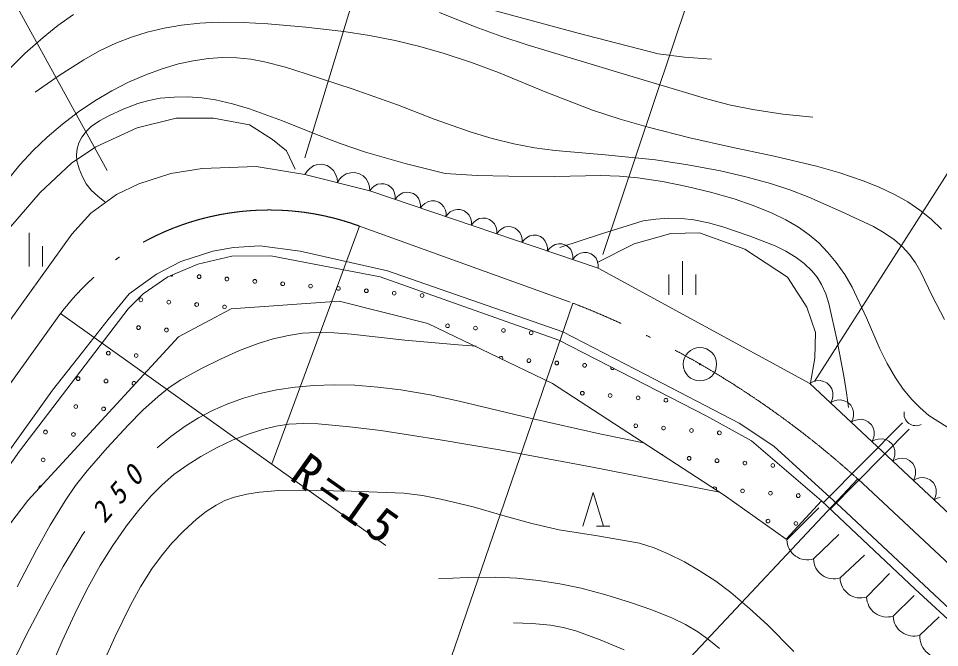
# Model space of a CAD drawing. Units: millimetres, scale not verified. Extents: x 61214 to 701214, y 6682 to 366682.
# Drawn here: x 444814 to 494197, y 270872 to 304632 of the extents above; entities that cross this region are included whole.
import ezdxf

# ---------------------------------------------------------------- set-up
doc = ezdxf.new("R2010")
doc.units = ezdxf.units.MM
doc.header["$LTSCALE"] = 1000
doc.linetypes.add('DASHED', pattern=[7.5, 6, -1.5])
doc.linetypes.add('LONG_DASHED_DOTTED', pattern=[15.25, 12, -1.5, 0.25, -1.5])
doc.layers.add('S-SUV', color=7, linetype='Continuous', lineweight=13)
doc.styles.add('ＭＳ ゴシック', font='')
doc.styles.get('ＭＳ ゴシック').set_extended_font_data('MS Gothic')

msp = doc.modelspace()

# ---------------------------------------------------------------- linework, layer by layer
at = {"layer": 'S-SUV'}
for p, q in [((460162, 297159), (467510, 321158)), ((476148, 291956), (484218, 316073)), ((449568, 296471), (440404, 313173)), ((487500, 285145), (503006, 309512)), ((447765, 304834), (446932, 304245)), ((469297, 304178), (467384, 304954)), ((470386, 305041), (474743, 303859)), ((446932, 304245), (446134, 303607)), ((452635, 304114), (453563, 304277)), ((453563, 304277), (454538, 304383)), ((454538, 304383), (455526, 304429)), ((455526, 304429), (456854, 304418)), ((456854, 304418), (458193, 304346)), ((458193, 304346), (460229, 304167)), ((450868, 303626), (451719, 303892)), ((451719, 303892), (452635, 304114)), ((460229, 304167), (462253, 303930)), ((462253, 303930), (463634, 303717)), ((463634, 303717), (465006, 303445)), ((470684, 303670), (469297, 304178)), ((474743, 303859), (479111, 302737)), ((446134, 303607), (445161, 302740)), ((449168, 302884), (450038, 303304)), ((450038, 303304), (450868, 303626)), ((465006, 303445), (466326, 303129)), ((472093, 303218), (470684, 303670)), ((476876, 301770), (472093, 303218)), ((445161, 302740), (444225, 301823)), ((448325, 302410), (449168, 302884)), ((466326, 303129), (467642, 302752)), ((467642, 302752), (469101, 302267)), ((479111, 302737), (480528, 302560)), ((447004, 301571), (448325, 302410)), ((453394, 302189), (454186, 302362)), ((454186, 302362), (455001, 302478)), ((455001, 302478), (455760, 302529)), ((455760, 302529), (456528, 302520)), ((456528, 302520), (457271, 302445)), ((457271, 302445), (458005, 302310)), ((458005, 302310), (459126, 302018)), ((469101, 302267), (470551, 301722)), ((480528, 302560), (481965, 302439)), ((451647, 301611), (452511, 301929)), ((452511, 301929), (453394, 302189)), ((459126, 302018), (460245, 301664)), ((481656, 300328), (476876, 301770)), ((445710, 300679), (447004, 301571)), ((450722, 301203), (451647, 301611)), ((460245, 301664), (462708, 300855)), ((470551, 301722), (473054, 300689)), ((449824, 300740), (450722, 301203)), ((462708, 300855), (465138, 299993)), ((448912, 300204), (449824, 300740)), ((452421, 300345), (451803, 300231)), ((453161, 300414), (452421, 300345)), ((453892, 300423), (453161, 300414)), ((454639, 300371), (453892, 300423)), ((455371, 300260), (454639, 300371)), ((456297, 300051), (455371, 300260)), ((473054, 300689), (475586, 299709)), ((482914, 300003), (481656, 300328)), ((448031, 299618), (448912, 300204)), ((450434, 299769), (449657, 299411)), ((451209, 300062), (450434, 299769)), ((451803, 300231), (451209, 300062)), ((457207, 299783), (456297, 300051)), ((458966, 299139), (457207, 299783)), ((465138, 299993), (467103, 299230)), ((484184, 299738), (482914, 300003)), ((447170, 298960), (448031, 299618)), ((449657, 299411), (449169, 299140)), ((475586, 299709), (477068, 299223)), ((485791, 299501), (484184, 299738)), ((487399, 299325), (485791, 299501)), ((446356, 298263), (447170, 298960)), ((448722, 298823), (448448, 298563)), ((449169, 299140), (448722, 298823)), ((460701, 298439), (458966, 299139)), ((467103, 299230), (469088, 298523)), ((477068, 299223), (478577, 298790)), ((478577, 298790), (480803, 298226)), ((448448, 298563), (448213, 298257)), ((462057, 297914), (460701, 298439)), ((469088, 298523), (470218, 298182)), ((445604, 297543), (446356, 298263)), ((448058, 297954), (447958, 297626)), ((448213, 298257), (448058, 297954)), ((463425, 297449), (462057, 297914)), ((470218, 298182), (471372, 297896)), ((471372, 297896), (472480, 297689)), ((480803, 298226), (483045, 297721)), ((444897, 296781), (445604, 297543)), ((447958, 297626), (447924, 297308)), ((447924, 297308), (447950, 296992)), ((465550, 296850), (463425, 297449)), ((472480, 297689), (473597, 297542)), ((473597, 297542), (476277, 297320)), ((476277, 297320), (478961, 297037)), ((483045, 297721), (485326, 297238)), ((447950, 296992), (448067, 296557)), ((461088, 296804), (460867, 296790)), ((461358, 296736), (461088, 296804)), ((467695, 296309), (465550, 296850)), ((478961, 297037), (480709, 296773)), ((485326, 297238), (487597, 296695)), ((444138, 295839), (444897, 296781)), ((448067, 296557), (448242, 296137)), ((451270, 295760), (452980, 296307)), ((452980, 296307), (454657, 296581)), ((454657, 296581), (457565, 296683)), ((457565, 296683), (460168, 296256)), ((460288, 296439), (460168, 296256)), ((460431, 296584), (460288, 296439)), ((460649, 296733), (460431, 296584)), ((460867, 296790), (460649, 296733)), ((461547, 296620), (461358, 296736)), ((461713, 296467), (461547, 296620)), ((461835, 296233), (461713, 296467)), ((462611, 296354), (462393, 296297)), ((462832, 296368), (462611, 296354)), ((463102, 296300), (462832, 296368)), ((463291, 296184), (463102, 296300)), ((469405, 296208), (467695, 296309)), ((480709, 296773), (482458, 296447)), ((482458, 296447), (483802, 296137)), ((487597, 296695), (488849, 296339)), ((488849, 296339), (490096, 295920)), ((448242, 296137), (448454, 295760)), ((460168, 296256), (463656, 295384)), ((461897, 296037), (461835, 296233)), ((461912, 295820), (461897, 296037)), ((462032, 296003), (461912, 295820)), ((462175, 296148), (462032, 296003)), ((462393, 296297), (462175, 296148)), ((463456, 296031), (463291, 296184)), ((463578, 295797), (463456, 296031)), ((471113, 296168), (469405, 296208)), ((473577, 296153), (471113, 296168)), ((476043, 296199), (473577, 296153)), ((477040, 296166), (476043, 296199)), ((478023, 296075), (477040, 296166)), ((479338, 295877), (478023, 296075)), ((480648, 295619), (479338, 295877)), ((483802, 296137), (485140, 295767)), ((490096, 295920), (490963, 295573)), ((448454, 295760), (448720, 295412)), ((448720, 295412), (449064, 295085)), ((450072, 295178), (451270, 295760)), ((463641, 295601), (463578, 295797)), ((463656, 295384), (463641, 295601)), ((463763, 295522), (463656, 295384)), ((463656, 295384), (475897, 291234)), ((463886, 295628), (463763, 295522)), ((464070, 295733), (463886, 295628)), ((464247, 295764), (464070, 295733)), ((464424, 295760), (464247, 295764)), ((464635, 295689), (464424, 295760)), ((464777, 295584), (464635, 295689)), ((464899, 295451), (464777, 295584)), ((464981, 295257), (464899, 295451)), ((481922, 295313), (480648, 295619)), ((483180, 294948), (481922, 295313)), ((485140, 295767), (486174, 295429)), ((486174, 295429), (487185, 295035)), ((490963, 295573), (491813, 295167)), ((448704, 294186), (450072, 295178)), ((449064, 295085), (449449, 294783)), ((465018, 295097), (464981, 295257)), ((465016, 294923), (465018, 295097)), ((465123, 295061), (465016, 294923)), ((465247, 295167), (465123, 295061)), ((465430, 295272), (465247, 295167)), ((465607, 295302), (465430, 295272)), ((465784, 295299), (465607, 295302)), ((465995, 295228), (465784, 295299)), ((466138, 295123), (465995, 295228)), ((466260, 294990), (466138, 295123)), ((466341, 294796), (466260, 294990)), ((466967, 294841), (466790, 294810)), ((467144, 294838), (466967, 294841)), ((467355, 294767), (467144, 294838)), ((484212, 294593), (483180, 294948)), ((487185, 295035), (488929, 294279)), ((491813, 295167), (492491, 294781)), ((466378, 294635), (466341, 294796)), ((466376, 294462), (466378, 294635)), ((466483, 294600), (466376, 294462)), ((466607, 294706), (466483, 294600)), ((466790, 294810), (466607, 294706)), ((467498, 294661), (467355, 294767)), ((467620, 294529), (467498, 294661)), ((467702, 294335), (467620, 294529)), ((467738, 294174), (467702, 294335)), ((468150, 294349), (467967, 294245)), ((468327, 294380), (468150, 294349)), ((468504, 294377), (468327, 294380)), ((468715, 294306), (468504, 294377)), ((485216, 294184), (484212, 294593)), ((492491, 294781), (493135, 294345)), ((493135, 294345), (493741, 293856)), ((447677, 293057), (448704, 294186)), ((467736, 294001), (467738, 294174)), ((467844, 294139), (467736, 294001)), ((467967, 294245), (467844, 294139)), ((468858, 294200), (468715, 294306)), ((468980, 294068), (468858, 294200)), ((469062, 293873), (468980, 294068)), ((469098, 293713), (469062, 293873)), ((469510, 293888), (469327, 293784)), ((469687, 293919), (469510, 293888)), ((469865, 293916), (469687, 293919)), ((470075, 293844), (469865, 293916)), ((470218, 293739), (470075, 293844)), ((478307, 293762), (478979, 293868)), ((478979, 293868), (479670, 293915)), ((479670, 293915), (480353, 293903)), ((480353, 293903), (481030, 293830)), ((485946, 293829), (485216, 294184)), ((488929, 294279), (490654, 293467)), ((493741, 293856), (494308, 293321)), ((463105, 293484), (458404, 280727)), ((469096, 293539), (469098, 293713)), ((469204, 293677), (469096, 293539)), ((469327, 293784), (469204, 293677)), ((470340, 293607), (470218, 293739)), ((470422, 293412), (470340, 293607)), ((470458, 293252), (470422, 293412)), ((470870, 293427), (470687, 293322)), ((471048, 293458), (470870, 293427)), ((471225, 293455), (471048, 293458)), ((471436, 293383), (471225, 293455)), ((471578, 293278), (471436, 293383)), ((476065, 293076), (478307, 293762)), ((481030, 293830), (481806, 293666)), ((481806, 293666), (482581, 293441)), ((482581, 293441), (483991, 292962)), ((486637, 293426), (485946, 293829)), ((487199, 293027), (486637, 293426)), ((490654, 293467), (491232, 293132)), ((439751, 282010), (447677, 293057)), ((445384, 293120), (445384, 291320)), ((470456, 293078), (470458, 293252)), ((470564, 293216), (470456, 293078)), ((470687, 293322), (470564, 293216)), ((471700, 293146), (471578, 293278)), ((471782, 292951), (471700, 293146)), ((471819, 292791), (471782, 292951)), ((472047, 292861), (471924, 292755)), ((472230, 292966), (472047, 292861)), ((472408, 292997), (472230, 292966)), ((472585, 292994), (472408, 292997)), ((472796, 292922), (472585, 292994)), ((472938, 292817), (472796, 292922)), ((473838, 292331), (476065, 293076)), ((483991, 292962), (485381, 292428)), ((487716, 292585), (487199, 293027)), ((491232, 293132), (491778, 292745)), ((446104, 292404), (446104, 291324)), ((456345, 292347), (457754, 292424)), ((457754, 292424), (459915, 292134)), ((471816, 292617), (471819, 292791)), ((471924, 292755), (471816, 292617)), ((473060, 292685), (472938, 292817)), ((473142, 292490), (473060, 292685)), ((473179, 292330), (473142, 292490)), ((473407, 292400), (473284, 292294)), ((473591, 292505), (473407, 292400)), ((473768, 292536), (473591, 292505)), ((473945, 292533), (473768, 292536)), ((474156, 292461), (473945, 292533)), ((474298, 292356), (474156, 292461)), ((474420, 292224), (474298, 292356)), ((485381, 292428), (485948, 292149)), ((488214, 292079), (487716, 292585)), ((491778, 292745), (492202, 292377)), ((492202, 292377), (492589, 291959)), ((453527, 291594), (455245, 292134)), ((456260, 291870), (454427, 291444)), ((455245, 292134), (456345, 292347)), ((458346, 291891), (456260, 291870)), ((464207, 290762), (458346, 291891)), ((459915, 292134), (464605, 291092)), ((473177, 292156), (473179, 292330)), ((473284, 292294), (473177, 292156)), ((474502, 292029), (474420, 292224)), ((474539, 291869), (474502, 292029)), ((474537, 291695), (474539, 291869)), ((474767, 291939), (474644, 291833)), ((474951, 292044), (474767, 291939)), ((475128, 292075), (474951, 292044)), ((475305, 292071), (475128, 292075)), ((475516, 292000), (475305, 292071)), ((475658, 291895), (475516, 292000)), ((475780, 291762), (475658, 291895)), ((485948, 292149), (486503, 291809)), ((488660, 291541), (488214, 292079)), ((492589, 291959), (492914, 291509)), ((452224, 290914), (453527, 291594)), ((454427, 291444), (452829, 290762)), ((474644, 291833), (474537, 291695)), ((475862, 291568), (475780, 291762)), ((475899, 291408), (475862, 291568)), ((475897, 291234), (475899, 291408)), ((480410, 291604), (480410, 289804)), ((486503, 291809), (486941, 291476)), ((486941, 291476), (487344, 291093)), ((489112, 290892), (488660, 291541)), ((492914, 291509), (493194, 291017)), ((450757, 289852), (452224, 290914)), ((464605, 291092), (473992, 287811)), ((475897, 291234), (487245, 285047)), ((479690, 290888), (479690, 289808)), ((481130, 290888), (481130, 289808)), ((487344, 291093), (487635, 290739)), ((489512, 290212), (489112, 290892)), ((493194, 291017), (493803, 289739)), ((452829, 290762), (451507, 289845)), ((473778, 287360), (464207, 290762)), ((487635, 290739), (487874, 290353)), ((487874, 290353), (488092, 289854)), ((490283, 288567), (489512, 290212)), ((449619, 288482), (450757, 289852)), ((451507, 289845), (450697, 289056)), ((456216, 289047), (462013, 289452)), ((462013, 289452), (466767, 288270)), ((488092, 289854), (488255, 289327)), ((493803, 289739), (494469, 288483)), ((450697, 289056), (444873, 281415)), ((453403, 287555), (456216, 289047)), ((474539, 289355), (464513, 260173)), ((488255, 289327), (488702, 287327)), ((447072, 288794), (464512, 276349)), ((448248, 286726), (449619, 288482)), ((490993, 286909), (490283, 288567)), ((466767, 288270), (473438, 285051)), ((445324, 278763), (453403, 287555)), ((457675, 287196), (458479, 287439)), ((458479, 287439), (459301, 287625)), ((459301, 287625), (460044, 287735)), ((460044, 287735), (460801, 287787)), ((460801, 287787), (461737, 287768)), ((461737, 287768), (462672, 287689)), ((462672, 287689), (465532, 287369)), ((473992, 287811), (478431, 285534)), ((456669, 286811), (457675, 287196)), ((465532, 287369), (468392, 287110)), ((468392, 287110), (468868, 287074)), ((468868, 287074), (469355, 287038)), ((481727, 283289), (473778, 287360)), ((488702, 287327), (489085, 285343)), ((446646, 284680), (448248, 286726)), ((455685, 286370), (456669, 286811)), ((491389, 286113), (490993, 286909)), ((454589, 285829), (455685, 286370)), ((491838, 285344), (491389, 286113)), ((453526, 285238), (454589, 285829)), ((478431, 285534), (483457, 282909)), ((452897, 284819), (453526, 285238)), ((460651, 284941), (461742, 284974)), ((461742, 284974), (462843, 284947)), ((462843, 284947), (464078, 284852)), ((473438, 285051), (482644, 279048)), ((487407, 285133), (487243, 285047)), ((487243, 285047), (493904, 278805)), ((487572, 285182), (487407, 285133)), ((487795, 285202), (487572, 285182)), ((487979, 285154), (487795, 285202)), ((488149, 285074), (487979, 285154)), ((488321, 284913), (488149, 285074)), ((489085, 285343), (489204, 284548)), ((492253, 284740), (491838, 285344)), ((444000, 280987), (446646, 284680)), ((452301, 284351), (452897, 284819)), ((456872, 284252), (457758, 284507)), ((457758, 284507), (458659, 284704)), ((458659, 284704), (459653, 284852)), ((459653, 284852), (460651, 284941)), ((464078, 284852), (465306, 284698)), ((465306, 284698), (466880, 284428)), ((488412, 284749), (488321, 284913)), ((488472, 284568), (488412, 284749)), ((488466, 284344), (488472, 284568)), ((489204, 284548), (489312, 283749)), ((492710, 284179), (492253, 284740)), ((451479, 283605), (452301, 284351)), ((456032, 283948), (456872, 284252)), ((466880, 284428), (468445, 284098)), ((468445, 284098), (472244, 283184)), ((488353, 284007), (488431, 284173)), ((488517, 284093), (488353, 284007)), ((488431, 284173), (488466, 284344)), ((488682, 284141), (488517, 284093)), ((488905, 284162), (488682, 284141)), ((489089, 284114), (488905, 284162)), ((489259, 284033), (489089, 284114)), ((489431, 283872), (489259, 284033)), ((493151, 283730), (492710, 284179)), ((450695, 282811), (451479, 283605)), ((454473, 283196), (455226, 283593)), ((455226, 283593), (456032, 283948)), ((489522, 283708), (489431, 283872)), ((489582, 283527), (489522, 283708)), ((489576, 283304), (489582, 283527)), ((493624, 283334), (493151, 283730)), ((453761, 282752), (454473, 283196)), ((472244, 283184), (476058, 282327)), ((484114, 281968), (481727, 283289)), ((489463, 282966), (489541, 283133)), ((489627, 283052), (489463, 282966)), ((489541, 283133), (489576, 283304)), ((489792, 283101), (489627, 283052)), ((490015, 283121), (489792, 283101)), ((490199, 283074), (490015, 283121)), ((490369, 282993), (490199, 283074)), ((490541, 282832), (490369, 282993)), ((495061, 282411), (493624, 283334)), ((449566, 281598), (450695, 282811)), ((452981, 282191), (453761, 282752)), ((457137, 282332), (457965, 282597)), ((457965, 282597), (458624, 282755)), ((458624, 282755), (459302, 282856)), ((459302, 282856), (460088, 282897)), ((460088, 282897), (460888, 282878)), ((460888, 282878), (462561, 282726)), ((462561, 282726), (464234, 282514)), ((464234, 282514), (467419, 282026)), ((483457, 282909), (485310, 281674)), ((490632, 282668), (490541, 282832)), ((490692, 282487), (490632, 282668)), ((490686, 282263), (490692, 282487)), ((452245, 281588), (452981, 282191)), ((455441, 281595), (456328, 282011)), ((456328, 282011), (457137, 282332)), ((467419, 282026), (470604, 281477)), ((476058, 282327), (477193, 282092)), ((477193, 282092), (478328, 281863)), ((490573, 281926), (490651, 282093)), ((490737, 282012), (490573, 281926)), ((490651, 282093), (490686, 282263)), ((490902, 282060), (490737, 282012)), ((491125, 282081), (490902, 282060)), ((491310, 282033), (491125, 282081)), ((491479, 281953), (491310, 282033)), ((448494, 280359), (449566, 281598)), ((454589, 281129), (455441, 281595)), ((487866, 278750), (484114, 281968)), ((485310, 281674), (488917, 278397)), ((491651, 281791), (491479, 281953)), ((491743, 281627), (491651, 281791)), ((491802, 281446), (491743, 281627)), ((444873, 281415), (431891, 263046)), ((453853, 280667), (454589, 281129)), ((470604, 281477), (475509, 280567)), ((491683, 280885), (491761, 281052)), ((491761, 281052), (491796, 281223)), ((491796, 281223), (491802, 281446)), ((492013, 281020), (491847, 280971)), ((492235, 281041), (492013, 281020)), ((492420, 280993), (492235, 281041)), ((492589, 280912), (492420, 280993)), ((453152, 280157), (453853, 280667)), ((475509, 280567), (480412, 279605)), ((491847, 280971), (491683, 280885)), ((492761, 280751), (492589, 280912)), ((492853, 280587), (492761, 280751)), ((492912, 280406), (492853, 280587)), ((447878, 279564), (448494, 280359)), ((452519, 279608), (453152, 280157)), ((492793, 279845), (492871, 280012)), ((492871, 280012), (492906, 280182)), ((492906, 280182), (492912, 280406)), ((447314, 278740), (447878, 279564)), ((451933, 279019), (452519, 279608)), ((489807, 279921), (467635, 256294)), ((480412, 279605), (481402, 279407)), ((492957, 279931), (492793, 279845)), ((493123, 279979), (492957, 279931)), ((493345, 280000), (493123, 279979)), ((493530, 279952), (493345, 280000)), ((493699, 279872), (493530, 279952)), ((493872, 279710), (493699, 279872)), ((493963, 279547), (493872, 279710)), ((494023, 279365), (493963, 279547)), ((451247, 278233), (451933, 279019)), ((456391, 278939), (457052, 279103)), ((457052, 279103), (457739, 279210)), ((457739, 279210), (458782, 279293)), ((458782, 279293), (459820, 279316)), ((459820, 279316), (462644, 279270)), ((462644, 279270), (465476, 279164)), ((465476, 279164), (466472, 279034)), ((466472, 279034), (467461, 278844)), ((475079, 277390), (475628, 279186)), ((475628, 279186), (476177, 277390)), ((481402, 279407), (482400, 279207)), ((482644, 279048), (485969, 276682)), ((493982, 278971), (494016, 279142)), ((494016, 279142), (494023, 279365)), ((439299, 270919), (445324, 278763)), ((446524, 277443), (447314, 278740)), ((454874, 278171), (455417, 278523)), ((455417, 278523), (455887, 278756)), ((455887, 278756), (456391, 278939)), ((467461, 278844), (469191, 278417)), ((485969, 276682), (487866, 278750)), ((492883, 274007), (487866, 278750)), ((493904, 278805), (493982, 278971)), ((494063, 278888), (493904, 278805)), ((493904, 278805), (503599, 269667)), ((494224, 278934), (494063, 278888)), ((450608, 277408), (451247, 278233)), ((454361, 277767), (454874, 278171)), ((469191, 278417), (470907, 277932)), ((486014, 276652), (487728, 278366)), ((488917, 278397), (496048, 271710)), ((453678, 277139), (454361, 277767)), ((470907, 277932), (472341, 277530)), ((445784, 276113), (446524, 277443)), ((448229, 276898), (448366, 277104)), ((449877, 276357), (450608, 277408)), ((453041, 276472), (453678, 277139)), ((472341, 277530), (473796, 277185)), ((473796, 277185), (475959, 276859)), ((475804, 277390), (476524, 277390)), ((447215, 275232), (448099, 276696)), ((448099, 276696), (448229, 276898)), ((475959, 276859), (478110, 276474)), ((487439, 275630), (488792, 276948)), ((444738, 274132), (445784, 276113)), ((449203, 275285), (449877, 276357)), ((452476, 275799), (453041, 276472)), ((478110, 276474), (478888, 276217)), ((478888, 276217), (479648, 275902)), ((451960, 275090), (452476, 275799)), ((479648, 275902), (480520, 275469)), ((488863, 274607), (490181, 275825)), ((446388, 273748), (447215, 275232)), ((448546, 274120), (449203, 275285)), ((451364, 274130), (451960, 275090)), ((480520, 275469), (481371, 274979)), ((467341, 274570), (468866, 274641)), ((468866, 274641), (470393, 274651)), ((470393, 274651), (471542, 274592)), ((471542, 274592), (472697, 274473)), ((481371, 274979), (482204, 274428)), ((490287, 273585), (491510, 274850)), ((447941, 272924), (448546, 274120)), ((450827, 273149), (451364, 274130)), ((472697, 274473), (473843, 274293)), ((473843, 274293), (474975, 274054)), ((482204, 274428), (483010, 273822)), ((445249, 271567), (446388, 273748)), ((474975, 274054), (476306, 273703)), ((476306, 273703), (477627, 273293)), ((483010, 273822), (484008, 272978)), ((491711, 272563), (492840, 273668)), ((498383, 268950), (492883, 274007)), ((449998, 271461), (450827, 273149)), ((477627, 273293), (478766, 272896)), ((447152, 271218), (447941, 272924)), ((478766, 272896), (479879, 272444)), ((484008, 272978), (484966, 272089)), ((471360, 272197), (472353, 272170)), ((472353, 272170), (473334, 272084)), ((479879, 272444), (480568, 272107)), ((480568, 272107), (481239, 271710)), ((493136, 271540), (494170, 272515)), ((473334, 272084), (474017, 271955)), ((474017, 271955), (474698, 271765)), ((474698, 271765), (475999, 271286)), ((481239, 271710), (481833, 271292)), ((484966, 272089), (486386, 270664)), ((444169, 269371), (445249, 271567)), ((446417, 269488), (447152, 271218)), ((449229, 269759), (449998, 271461)), ((475999, 271286), (477288, 270748)), ((481833, 271292), (482390, 270826))]:
    msp.add_line(p, q, dxfattribs=at)
at = {"layer": 'S-SUV', "linetype": 'DASHED'}
for p, q in [((451184, 298762), (453275, 299285)), ((453275, 299285), (455269, 299285)), ((455269, 299285), (457197, 298926)), ((457197, 298926), (458439, 298141)), ((448962, 297749), (451184, 298762)), ((458439, 298141), (459191, 297520)), ((447654, 296867), (448962, 297749)), ((459191, 297520), (459648, 296540)), ((445988, 295298), (447654, 296867)), ((443471, 292389), (445988, 295298)), ((477831, 292544), (479796, 293099)), ((479796, 293099), (481321, 293122)), ((481321, 293122), (483749, 292244)), ((475843, 291527), (477831, 292544)), ((483749, 292244), (486037, 290741)), ((486037, 290741), (487078, 289146)), ((487078, 289146), (487540, 287782)), ((487540, 287782), (487517, 286395)), ((487517, 286395), (487286, 285077)), ((487994, 278667), (492366, 283103)), ((488350, 278316), (492722, 282752))]:
    msp.add_line(p, q, dxfattribs=at)
at = {"layer": 'S-SUV', "linetype": 'LONG_DASHED_DOTTED'}
for p, q in [((463105, 293484), (474539, 289355)), ((425631, 258934), (447072, 288794)), ((489807, 279921), (506123, 264664))]:
    msp.add_line(p, q, dxfattribs=at)
at = {"layer": 'S-SUV'}
for centre, radius in [((454498, 290774), 99.5), ((455992, 290648), 99.5), ((457487, 290522), 99.5), ((458982, 290395), 99.5), ((460476, 290269), 99.5), ((461971, 290142), 99.5), ((463466, 290016), 99.5), ((464960, 289890), 99.5), ((451382, 289532), 99.5), ((452877, 289406), 99.5), ((466455, 289763), 99.5), ((454371, 289280), 99.5), ((455866, 289153), 99.5), ((451255, 288038), 99.5), ((452750, 287911), 99.5), ((467823, 288142), 99.5), ((469318, 288016), 99.5), ((470813, 287890), 99.5), ((472307, 287763), 99.5), ((481350, 286076), 896), ((449634, 286669), 99.5), ((451129, 286543), 99.5), ((472181, 286269), 99.5), ((473676, 286142), 99.5), ((475170, 286016), 99.5), ((481350, 286076), 27), ((448013, 285301), 99.5), ((449508, 285175), 99.5), ((475044, 284521), 99.5), ((476538, 284395), 99.5), ((478033, 284269), 99.5), ((479528, 284142), 99.5), ((447887, 283806), 99.5), ((449382, 283680), 99.5), ((446266, 282438), 99.5), ((477907, 282774), 99.5), ((479401, 282648), 99.5), ((480896, 282521), 99.5), ((482391, 282395), 99.5), ((447761, 282312), 99.5), ((446140, 280943), 99.5), ((480770, 281027), 99.5), ((482264, 280900), 99.5), ((483759, 280774), 99.5), ((485254, 280647), 99.5), ((483633, 279279), 99.5), ((485127, 279153), 99.5), ((486622, 279026), 99.5), ((485001, 277658), 99.5), ((486496, 277532), 99.5)]:
    msp.add_circle(centre, radius, dxfattribs=at)
at = {"layer": 'S-SUV', "linetype": 'LONG_DASHED_DOTTED'}
for centre, radius, start, end in [((458252, 280327), 14024, 69.7525, 142.8629), ((456615, 243277), 49442, 47.8302, 68.745)]:
    msp.add_arc(centre, radius, start, end, dxfattribs=at)
at = {"layer": 'S-SUV'}
for centre, radius, start, end in [((453003, 290901), 99.5, 239.9151, 346.2967), ((470686, 286395), 99.5, 325.7435, 162.7484), ((476665, 285890), 99.5, 157.0045, 328.7645), ((451003, 285048), 99.5, 1.9755, 272.8691), ((492918, 283407), 629, 168.7953, 297.4649), ((479275, 281153), 99.5, 17.4691, 96.3137), ((446013, 279449), 99.5, 73.4858, 201.3588), ((482138, 279405), 99.5, 313.3451, 160.4378), ((487110, 276675), 1096, 181.1975, 287.4577), ((488534, 275653), 1096, 181.1975, 287.4577), ((489958, 274630), 1096, 181.1975, 287.4577), ((491383, 273608), 1096, 181.1975, 287.4577), ((492807, 272586), 1096, 181.1975, 287.4577), ((494318, 271480), 1184, 177.093, 283.3532)]:
    msp.add_arc(centre, radius, start, end, dxfattribs=at)

# ---------------------------------------------------------------- texts
at = {"layer": 'S-SUV', "attachment_point": 7, "style": 'ＭＳ ゴシック'}
for s, insert, char_height, rotation in [('\\T1.32;R=15', (459261, 279905), 1833, 324.7), ('\\T1.73;\\Q15;250', (449433, 277466), 1100, 49.5)]:
    msp.add_mtext(s, dxfattribs=dict(at, insert=insert, char_height=char_height, rotation=rotation))

doc.saveas('drawing.dxf')
